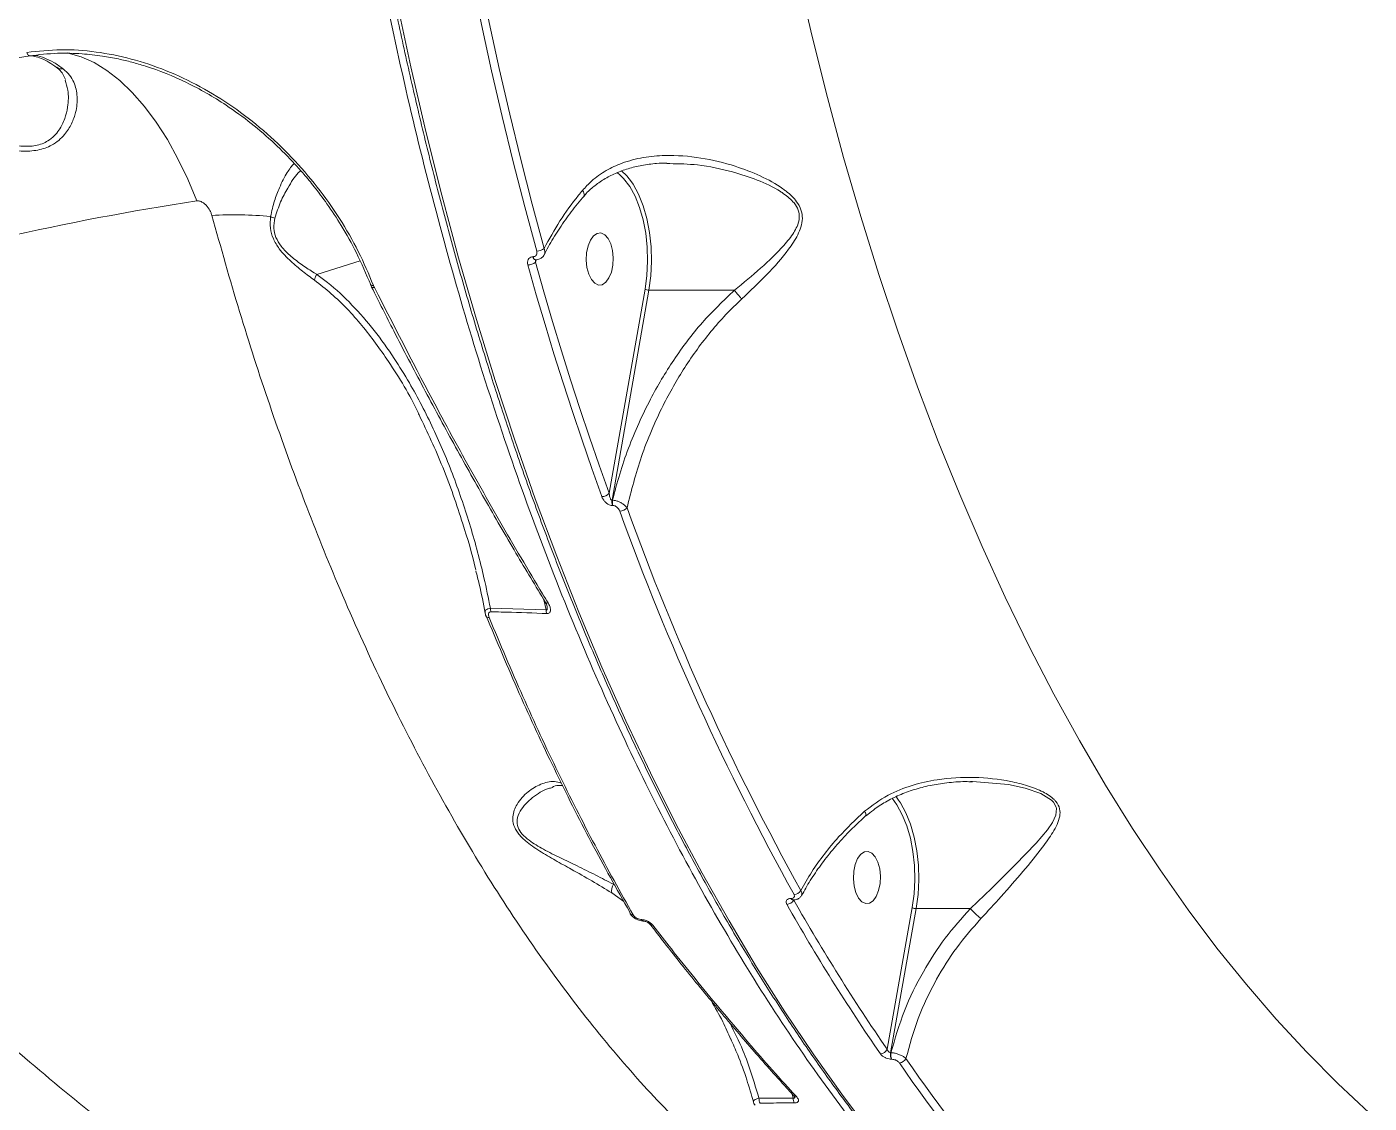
# Model space of a CAD drawing. Header units: millimetres. Extents: x -5550 to 7488, y -4093 to 4627.
# Drawn here: x -2308.2 to -2077.2, y 1647.6 to 1832.8 of the extents above; entities that cross this region are included whole.
import ezdxf

# ---------------------------------------------------------------- set-up
doc = ezdxf.new("R2010")
doc.units = ezdxf.units.MM
doc.layers.add('DIKOM_ОБЪЕКТ', color=7, linetype='Continuous')

msp = doc.modelspace()

# ---------------------------------------------------------------- linework, layer by layer
at = {"layer": 'DIKOM_ОБЪЕКТ', "color": 7, "linetype": 'Continuous', "lineweight": 15}
for p, q in [((-2310.122, 1827.409), (-2307.617, 1827.79)), ((-2303.065, 1825.86), (-2303.027, 1825.833)), ((-2198.044, 1809.283), (-2197.533, 1809.258)), ((-2206.613, 1807.756), (-2206.053, 1807.287)), ((-2258.298, 1790.205), (-2250.843, 1792.514)), ((-2221.054, 1793.239), (-2221.083, 1793.239)), ((-2220.663, 1792.301), (-2220.468, 1792.746)), ((-2220.63, 1792.714), (-2220.601, 1792.714)), ((-2249.018, 1788.442), (-2248.798, 1787.927)), ((-2248.397, 1788.003), (-2248.537, 1788.312)), ((-2248.376, 1787.962), (-2248.397, 1788.003)), ((-2201.805, 1787.653), (-2207.965, 1752.532)), ((-2207.474, 1751.337), (-2201.133, 1787.492)), ((-2186.424, 1787.492), (-2201.133, 1787.492)), ((-2207.386, 1751.337), (-2207.474, 1751.337)), ((-2207.408, 1750.438), (-2207.319, 1750.438)), ((-2218.797, 1732.471), (-2228.403, 1732.766)), ((-2219.198, 1734.197), (-2218.797, 1732.471)), ((-2217.741, 1701.898), (-2217.639, 1701.923)), ((-2158.155, 1699.732), (-2158.661, 1700.399)), ((-2206.944, 1685.034), (-2207.253, 1685.251)), ((-2207.539, 1683.767), (-2205.45, 1682.315)), ((-2176.641, 1682.816), (-2176.688, 1682.816)), ((-2176.341, 1682.554), (-2176.294, 1682.554)), ((-2155.814, 1681.237), (-2160.143, 1656.884)), ((-2159.55, 1656.273), (-2155.142, 1681.074)), ((-2145.81, 1681.074), (-2155.142, 1681.074)), ((-2159.482, 1656.273), (-2159.55, 1656.273)), ((-2159.37, 1655.142), (-2159.301, 1655.142)), ((-2176.313, 1648.461), (-2182.192, 1648.428)), ((-2176.481, 1649.184), (-2176.313, 1648.461))]:
    msp.add_line(p, q, dxfattribs=at)
at = {"layer": 'DIKOM_ОБЪЕКТ', "color": 7, "linetype": 'Continuous', "lineweight": 15, "flags": 128}
for points in [[(-2234.606, 1857.39), (-2233.131, 1849.257), (-2231.569, 1841.185), (-2229.924, 1833.176), (-2228.193, 1825.236), (-2226.379, 1817.365), (-2224.482, 1809.569), (-2222.504, 1801.85), (-2220.444, 1794.211)], [(-2219.168, 1794.649), (-2221.224, 1802.271), (-2223.198, 1809.973), (-2225.091, 1817.752), (-2226.901, 1825.605), (-2228.627, 1833.529), (-2230.269, 1841.519), (-2231.827, 1849.574), (-2233.299, 1857.689)], [(-2077.19, 1645.953), (-2082.6, 1650.993), (-2087.929, 1656.351), (-2093.171, 1662.022), (-2098.322, 1668.001), (-2103.376, 1674.283), (-2108.329, 1680.86), (-2113.177, 1687.728), (-2117.915, 1694.88), (-2122.538, 1702.309), (-2127.042, 1710.008), (-2131.423, 1717.97), (-2135.677, 1726.188), (-2139.8, 1734.654), (-2143.788, 1743.361), (-2147.638, 1752.299), (-2151.345, 1761.461), (-2154.907, 1770.839), (-2158.319, 1780.423), (-2161.58, 1790.205), (-2164.685, 1800.175), (-2167.633, 1810.324), (-2170.419, 1820.643), (-2173.042, 1831.123), (-2175.5, 1841.753)], [(-2162.458, 1641.909), (-2167.653, 1648.752), (-2172.743, 1655.886), (-2177.725, 1663.303), (-2182.594, 1670.998), (-2187.345, 1678.964), (-2191.976, 1687.194), (-2196.482, 1695.682), (-2200.859, 1704.42), (-2205.103, 1713.401), (-2209.211, 1722.617), (-2213.18, 1732.061), (-2217.006, 1741.725), (-2220.687, 1751.6), (-2224.218, 1761.678), (-2227.596, 1771.951), (-2230.82, 1782.41), (-2233.887, 1793.046), (-2236.793, 1803.851), (-2239.536, 1814.815), (-2242.114, 1825.928), (-2244.525, 1837.183)], [(-2278.92, 1802.854), (-2280.478, 1806.588), (-2282.172, 1810.107), (-2283.989, 1813.384), (-2285.914, 1816.392), (-2287.932, 1819.108), (-2290.029, 1821.512), (-2292.186, 1823.584), (-2294.388, 1825.308), (-2296.618, 1826.671), (-2298.858, 1827.663), (-2301.09, 1828.275), (-2301.225, 1828.3)], [(-2206.053, 1807.287), (-2205.479, 1806.7), (-2204.439, 1805.318), (-2203.52, 1803.644), (-2202.743, 1801.718), (-2202.126, 1799.584), (-2201.684, 1797.293), (-2201.428, 1794.898), (-2201.362, 1792.455), (-2201.489, 1790.021), (-2201.805, 1787.653)], [(-2204.145, 1806.149), (-2204.922, 1807.134), (-2205.863, 1808.042)], [(-2201.133, 1787.492), (-2200.806, 1789.934), (-2200.676, 1792.444), (-2200.744, 1794.964), (-2201.009, 1797.434), (-2201.464, 1799.797), (-2202.1, 1801.997), (-2202.902, 1803.983), (-2203.85, 1805.709), (-2204.145, 1806.149)], [(-2207.593, 1790.594), (-2208.001, 1789.587), (-2208.538, 1788.844), (-2209.161, 1788.425), (-2209.82, 1788.365), (-2210.461, 1788.667), (-2211.033, 1789.307), (-2211.488, 1790.234), (-2211.79, 1791.372), (-2211.915, 1792.63), (-2211.852, 1793.905), (-2211.607, 1795.094), (-2211.199, 1796.101), (-2210.662, 1796.844), (-2210.039, 1797.263), (-2209.38, 1797.324), (-2208.739, 1797.022), (-2208.167, 1796.381), (-2207.712, 1795.454), (-2207.41, 1794.316), (-2207.285, 1793.058), (-2207.348, 1791.783), (-2207.593, 1790.594)], [(-2221.973, 1791.822), (-2220.508, 1786.692), (-2219.007, 1781.602), (-2217.469, 1776.552), (-2215.895, 1771.545), (-2214.286, 1766.582), (-2212.64, 1761.662), (-2210.96, 1756.787), (-2209.244, 1751.959)], [(-2207.965, 1752.532), (-2209.677, 1757.349), (-2211.353, 1762.212), (-2212.995, 1767.12), (-2214.6, 1772.072), (-2216.17, 1777.067), (-2217.704, 1782.104), (-2219.202, 1787.183), (-2220.663, 1792.301)], [(-2248.397, 1788.003), (-2248.531, 1787.974), (-2248.646, 1787.961), (-2248.74, 1787.965), (-2248.809, 1787.987), (-2248.85, 1788.024), (-2248.852, 1788.028)], [(-2248.376, 1787.962), (-2248.51, 1787.936), (-2248.626, 1787.925), (-2248.72, 1787.931), (-2248.79, 1787.954), (-2248.833, 1787.992), (-2248.836, 1787.996)], [(-2218.486, 1733.657), (-2218.615, 1733.641), (-2218.728, 1733.644), (-2218.822, 1733.665), (-2218.895, 1733.704), (-2218.943, 1733.76)], [(-2145.431, 1702.911), (-2139.224, 1702.396), (-2136.399, 1701.792), (-2133.664, 1700.847), (-2131.828, 1699.702), (-2131.537, 1699.398), (-2131.059, 1698.541), (-2130.998, 1698.277), (-2131.09, 1697.144), (-2131.666, 1695.879), (-2132.522, 1694.635), (-2134.506, 1692.315), (-2138.107, 1688.594), (-2142.194, 1684.556), (-2145.807, 1681.074), (-2145.808, 1681.073), (-2145.808, 1681.073)], [(-2159.297, 1700.06), (-2158.449, 1698.901), (-2157.53, 1697.228), (-2156.753, 1695.302), (-2156.136, 1693.168), (-2155.694, 1690.877), (-2155.437, 1688.482), (-2155.371, 1686.039), (-2155.498, 1683.605), (-2155.814, 1681.237)], [(-2155.142, 1681.074), (-2154.816, 1683.516), (-2154.685, 1686.026), (-2154.753, 1688.546), (-2155.018, 1691.016), (-2155.474, 1693.379), (-2156.11, 1695.579), (-2156.912, 1697.565), (-2157.859, 1699.291), (-2158.155, 1699.732)], [(-2161.602, 1684.176), (-2162.01, 1683.17), (-2162.548, 1682.427), (-2163.171, 1682.008), (-2163.83, 1681.947), (-2164.471, 1682.249), (-2165.042, 1682.889), (-2165.497, 1683.816), (-2165.8, 1684.955), (-2165.925, 1686.212), (-2165.862, 1687.487), (-2165.617, 1688.676), (-2165.209, 1689.683), (-2164.672, 1690.426), (-2164.048, 1690.845), (-2163.389, 1690.906), (-2162.748, 1690.604), (-2162.177, 1689.964), (-2161.722, 1689.037), (-2161.419, 1687.898), (-2161.295, 1686.641), (-2161.357, 1685.365), (-2161.602, 1684.176)]]:
    msp.add_lwpolyline(points, dxfattribs=at)
at = {"layer": 'DIKOM_ОБЪЕКТ', "color": 7, "linetype": 'Continuous', "lineweight": 15}
for centre, radius, start, end in [((-2302.112, 1827.162), 1.613, 235.46337, 277.14527), ((-2210.06, 1350.427), 457.637, 98.65405, 115.75731), ((-2272.683, 1730.137), 70.32, 84.73672, 92.98553), ((-2264.856, 1802.584), 2.788, 240.40145, 256.90396), ((-2220.494, 1793.291), 0.591, 185.04756, 257.39982), ((-2220.46, 1793.294), 0.597, 185.2804, 256.09136), ((-2220.447, 1796.296), 2.085, 270.09569, 307.83764), ((-2221.962, 1793.825), 2.002, 269.7075, 310.45041), ((-2201.148, 1788.909), 1.418, 242.4004, 270.62927), ((-2209.25, 1753.685), 1.726, 270.19091, 318.11305), ((-2205.693, 1751.017), 1.81, 169.82629, 198.67783), ((-2205.604, 1751.017), 1.81, 169.82629, 198.67783), ((-2206.165, 1751.224), 1.752, 270.60452, 316.09714), ((-1778.524, 1904.011), 454.69, 199.86953, 209.01136), ((-1778.228, 1904.206), 453.682, 199.8695, 209.01141), ((-2226.612, 1732.708), 1.792, 178.17016, 198.83251), ((-2217.03, 1732.372), 1.77, 176.77199, 197.68377), ((-2228.719, 1731.709), 0.546, 212.9965, 279.22512), ((-2205.356, 1684.117), 2.211, 149.12592, 189.08595), ((-2176.207, 1684.931), 1.437, 271.82501, 328.3686), ((-2177.441, 1683.215), 1.413, 271.61887, 331.60278), ((-1878.504, 1850.936), 343.432, 209.50362, 214.56704), ((-2176.295, 1682.977), 0.425, 202.28284, 264.52477), ((-2176.246, 1682.978), 0.427, 202.37369, 263.64796), ((-1877.999, 1851.281), 342.63, 209.5036, 214.5668), ((-2203.987, 1680.429), 0.439, 177.37333, 209.30828), ((-2203.89, 1680.549), 0.585, 214.86515, 277.10444), ((-2155.158, 1682.477), 1.404, 242.09265, 270.6205), ((-2202.045, 1679.297), 0.371, 197.33684, 259.52941), ((-2200.584, 1678.673), 0.479, 222.76464, 284.99555), ((-2161.361, 1657.407), 1.326, 272.31388, 336.76485), ((-2157.972, 1655.945), 1.612, 168.28335, 209.87316), ((-2157.903, 1655.945), 1.613, 168.29114, 209.86538), ((-2158.093, 1655.861), 1.33, 272.50261, 334.04506), ((-1955.787, 1793.301), 245.278, 214.45523, 229.01533), ((-1955.097, 1793.741), 244.735, 214.45513, 229.01533), ((-2180.653, 1648.377), 1.54, 178.09381, 210.66544), ((-2174.791, 1648.385), 1.523, 177.134, 209.98083), ((-2175.789, 1649.159), 0.514, 222.53227, 280.30219)]:
    msp.add_arc(centre, radius, start, end, dxfattribs=at)
for points, knots in [([(-2260.415, 1991.843), (-2260.408, 1989.822), (-2260.387, 1983.963), (-2260.229, 1974.268), (-2259.887, 1962.769), (-2259.38, 1951.293), (-2258.712, 1939.848), (-2257.882, 1928.443), (-2256.891, 1917.086), (-2255.74, 1905.786), (-2254.429, 1894.552), (-2252.96, 1883.391), (-2251.334, 1872.313), (-2249.552, 1861.325), (-2247.615, 1850.435), (-2245.525, 1839.653), (-2243.282, 1828.986), (-2240.89, 1818.442), (-2238.35, 1808.029), (-2235.663, 1797.755), (-2232.832, 1787.627), (-2229.858, 1777.653), (-2226.745, 1767.841), (-2223.493, 1758.198), (-2220.106, 1748.731), (-2216.587, 1739.447), (-2212.937, 1730.354), (-2209.159, 1721.458), (-2205.257, 1712.766), (-2201.233, 1704.284), (-2197.09, 1696.019), (-2192.831, 1687.977), (-2188.46, 1680.164), (-2183.979, 1672.586), (-2179.392, 1665.249), (-2174.703, 1658.158), (-2169.914, 1651.318), (-2165.029, 1644.735), (-2160.052, 1638.414), (-2154.988, 1632.36), (-2149.838, 1626.577), (-2144.608, 1621.07), (-2139.301, 1615.842), (-2133.921, 1610.899), (-2128.473, 1606.243), (-2122.961, 1601.879), (-2117.388, 1597.809), (-2111.759, 1594.039), (-2106.079, 1590.564), (-2100.349, 1587.41), (-2095.664, 1585.042), (-2092.877, 1583.837), (-2092.028, 1583.47)], [0, 0, 0, 0, 0.0107474, 0.0311662, 0.0515854, 0.0720045, 0.0924238, 0.1128431, 0.1332627, 0.1536823, 0.1741021, 0.1945222, 0.2149424, 0.235363, 0.2557837, 0.2762049, 0.2966264, 0.3170482, 0.3374704, 0.3578932, 0.3783163, 0.3987397, 0.4191639, 0.4395884, 0.4600136, 0.4804391, 0.5008653, 0.5212924, 0.5417199, 0.5621478, 0.5825765, 0.6030056, 0.6234354, 0.6438659, 0.6642964, 0.6847274, 0.7051589, 0.7255903, 0.7460215, 0.7664524, 0.7868828, 0.8073123, 0.8277406, 0.8481671, 0.8685915, 0.8890133, 0.9094319, 0.9298468, 0.9502573, 0.9706631, 0.9910633, 1, 1, 1, 1]), ([(-2248.421, 1848.253), (-2247.588, 1843.97), (-2245.343, 1832.43), (-2241.172, 1814.021), (-2235.776, 1793.227), (-2229.731, 1772.854), (-2223.04, 1752.986), (-2215.709, 1733.707), (-2207.9, 1715.442), (-2199.651, 1698.228), (-2191.008, 1682.083), (-2181.832, 1666.741), (-2172.13, 1652.294), (-2161.926, 1638.813), (-2151.443, 1626.597), (-2140.725, 1615.654), (-2129.816, 1605.98), (-2118.545, 1597.373), (-2106.916, 1590.082), (-2098.561, 1585.466), (-2094.089, 1583.701), (-2093.65, 1583.527)], [0, 0, 0, 0, 0.0329057, 0.0886478, 0.1444328, 0.200175, 0.2575363, 0.3149439, 0.3723054, 0.4280473, 0.4838323, 0.5395744, 0.5969356, 0.6543438, 0.7117048, 0.7674462, 0.8232306, 0.8789721, 0.9363325, 0.9937398, 1, 1, 1, 1]), ([(-2248.537, 1788.312), (-2249.358, 1790.261), (-2251.001, 1794.158), (-2254.291, 1799.85), (-2258.132, 1805.296), (-2262.53, 1810.391), (-2267.407, 1815.035), (-2272.693, 1819.132), (-2278.31, 1822.603), (-2284.179, 1825.375), (-2290.198, 1827.389), (-2296.269, 1828.591), (-2302.321, 1829.027), (-2306.226, 1828.612), (-2308.18, 1828.404)], [0, 0, 0, 0, 0.0836187, 0.1671664, 0.2504171, 0.3338529, 0.4173035, 0.5004876, 0.5837385, 0.667139, 0.7504579, 0.833396, 0.9166279, 1, 1, 1, 1]), ([(-2308.18, 1828.404), (-2308.143, 1828.305), (-2308.068, 1828.108), (-2307.914, 1827.896), (-2307.804, 1827.838), (-2307.752, 1827.811)], [0, 0, 0, 0, 0.3427624, 0.6857039, 1, 1, 1, 1]), ([(-2307.755, 1827.808), (-2306.143, 1827.993), (-2303.163, 1828.336), (-2298.937, 1828.219), (-2295.435, 1827.838), (-2292.577, 1827.319), (-2290.105, 1826.73), (-2286.17, 1825.585), (-2280.648, 1823.377), (-2274.573, 1819.901), (-2269.553, 1816.251), (-2265.601, 1812.837), (-2262.633, 1809.843), (-2260.397, 1807.329), (-2258.534, 1805.068), (-2256.341, 1802.137), (-2253.863, 1798.36), (-2251.236, 1793.695), (-2249.787, 1790.246), (-2249.008, 1788.391)], [0, 0, 0, 0, 0.0701179, 0.1296251, 0.1784552, 0.2169557, 0.2491485, 0.2819569, 0.3823816, 0.4838446, 0.5517007, 0.6186795, 0.6812432, 0.7106292, 0.7458606, 0.7922023, 0.8497871, 0.9191813, 1, 1, 1, 1]), ([(-2307.752, 1827.811), (-2307.747, 1827.808), (-2307.685, 1827.766), (-2307.626, 1827.784), (-2307.571, 1827.802)], [0, 0, 0, 0, 0.0766303, 1, 1, 1, 1]), ([(-2307.639, 1827.818), (-2307.375, 1827.796), (-2306.78, 1827.746), (-2305.682, 1827.379), (-2304.422, 1826.771), (-2303.5, 1826.114), (-2303.059, 1825.801)], [0, 0, 0, 0, 0.2074385, 0.4691986, 0.746667, 1, 1, 1, 1]), ([(-2301.912, 1825.561), (-2302.456, 1825.952), (-2303.546, 1826.734), (-2305.134, 1827.465), (-2306.317, 1827.851), (-2306.946, 1827.865), (-2307.081, 1827.868)], [0, 0, 0, 0, 0.3022519, 0.6045185, 0.9156464, 1, 1, 1, 1]), ([(-2333.181, 1819.341), (-2332.194, 1818.946), (-2330.193, 1818.145), (-2326.57, 1816.708), (-2322.575, 1815.142), (-2318.905, 1813.777), (-2315.737, 1812.737), (-2313.38, 1812.08), (-2311.162, 1811.622), (-2308.816, 1811.348), (-2306.223, 1811.475), (-2304.087, 1812.249), (-2302.641, 1813.252), (-2301.427, 1814.489), (-2300.411, 1816.133), (-2299.627, 1818.372), (-2299.395, 1820.857), (-2299.885, 1822.984), (-2300.775, 1824.545), (-2301.531, 1825.221), (-2301.912, 1825.561)], [0, 0, 0, 0, 0.0717874, 0.1456284, 0.2211684, 0.2985174, 0.3406362, 0.3832915, 0.4161003, 0.449612, 0.4986445, 0.5477914, 0.5804493, 0.6139696, 0.6704343, 0.728318, 0.8119536, 0.8980728, 0.9486863, 1, 1, 1, 1]), ([(-2303.088, 1825.839), (-2302.921, 1825.713), (-2302.455, 1825.362), (-2301.942, 1824.69), (-2301.684, 1824.045), (-2301.555, 1823.721)], [0, 0, 0, 0, 0.2167859, 0.6060305, 1, 1, 1, 1]), ([(-2301.61, 1823.642), (-2301.424, 1823.075), (-2300.957, 1821.647), (-2301.044, 1819.333), (-2301.592, 1816.983), (-2302.394, 1815.297), (-2303.429, 1814.014), (-2304.666, 1813.004), (-2306.586, 1812.24), (-2308.943, 1812.191), (-2311.079, 1812.548), (-2313.114, 1813.094), (-2315.303, 1813.858), (-2318.223, 1815.041), (-2321.654, 1816.596), (-2325.367, 1818.368), (-2328.804, 1820.031), (-2330.714, 1820.97), (-2331.68, 1821.445)], [0, 0, 0, 0, 0.0665299, 0.1672884, 0.2324518, 0.2988834, 0.3352897, 0.3725993, 0.4259031, 0.4791275, 0.5155808, 0.5530963, 0.601398, 0.6504065, 0.7388357, 0.8292009, 0.9136249, 1, 1, 1, 1]), ([(-2262.202, 1809.322), (-2262.597, 1808.828), (-2263.451, 1807.763), (-2264.593, 1805.458), (-2265.625, 1802.912), (-2266.029, 1801.083), (-2266.233, 1800.16)], [0, 0, 0, 0, 0.2650263, 0.5717458, 0.7840562, 1, 1, 1, 1]), ([(-2185.14, 1785.988), (-2183.688, 1787.359), (-2180.747, 1790.139), (-2177.531, 1793.774), (-2175.684, 1796.554), (-2174.922, 1798.35), (-2174.643, 1799.805), (-2174.869, 1801.331), (-2175.798, 1802.997), (-2177.012, 1804.135), (-2179.082, 1805.678), (-2181.981, 1807.244), (-2186.726, 1809.06), (-2192.239, 1810.39), (-2197.594, 1810.808), (-2202.148, 1810.39), (-2205.567, 1809.507), (-2208.552, 1808.115), (-2210.842, 1806.516), (-2212.06, 1805.199), (-2212.57, 1804.646)], [0, 0, 0, 0, 0.0952087, 0.1929558, 0.2447988, 0.2710694, 0.2981704, 0.3242904, 0.3503881, 0.3910754, 0.4019426, 0.4719641, 0.5438095, 0.6393962, 0.737851, 0.7988546, 0.8613636, 0.9113744, 0.9628373, 1, 1, 1, 1]), ([(-2212.294, 1803.667), (-2212.221, 1803.761), (-2211.724, 1804.401), (-2210.586, 1805.386), (-2208.868, 1806.62), (-2206.899, 1807.634), (-2204.721, 1808.435), (-2202.339, 1808.986), (-2200.093, 1809.31), (-2198.629, 1809.337), (-2198.032, 1809.348)], [0, 0, 0, 0, 0.0225658, 0.1535371, 0.2887932, 0.4312198, 0.5792831, 0.732165, 0.8907818, 1, 1, 1, 1]), ([(-2197.533, 1809.258), (-2195.941, 1809.231), (-2192.318, 1809.168), (-2187.253, 1808.042), (-2182.449, 1806.534), (-2179.544, 1805.139), (-2177.451, 1803.764), (-2176.256, 1802.779), (-2175.344, 1801.277), (-2175.184, 1799.946), (-2175.491, 1798.731), (-2175.9, 1797.92), (-2176.636, 1796.706), (-2178.416, 1794.517), (-2181.805, 1791.232), (-2184.884, 1788.739), (-2186.424, 1787.492)], [0, 0, 0, 0, 0.1084066, 0.2467393, 0.346658, 0.4462007, 0.461079, 0.515506, 0.5491804, 0.5827238, 0.6148768, 0.6472394, 0.6541122, 0.726062, 0.8629808, 1, 1, 1, 1]), ([(-2265.487, 1799.869), (-2265.179, 1800.834), (-2264.555, 1802.788), (-2263.118, 1805.38), (-2261.953, 1807.253), (-2261.207, 1807.934), (-2261.067, 1808.062)], [0, 0, 0, 0, 0.2645139, 0.5353877, 0.9124793, 1, 1, 1, 1]), ([(-2212.57, 1804.646), (-2212.795, 1804.373), (-2214.204, 1802.657), (-2216.622, 1799.347), (-2218.308, 1796.236), (-2219.168, 1794.649)], [0, 0, 0, 0, 0.0849888, 0.5334691, 1, 1, 1, 1]), ([(-2212.57, 1804.646), (-2212.556, 1804.626), (-2212.444, 1804.464), (-2212.286, 1804.17), (-2212.208, 1803.848), (-2212.292, 1803.739), (-2212.328, 1803.692)], [0, 0, 0, 0, 0.0465783, 0.3762842, 0.7311154, 1, 1, 1, 1]), ([(-2278.92, 1802.854), (-2278.829, 1802.859), (-2278.639, 1802.869), (-2278.245, 1802.76), (-2277.789, 1802.513), (-2277.179, 1801.991), (-2276.778, 1801.421), (-2276.489, 1800.818), (-2276.403, 1800.543), (-2276.346, 1800.361)], [0, 0, 0, 0, 0.0767348, 0.1605269, 0.3174066, 0.4661184, 0.7624886, 0.8428232, 1, 1, 1, 1]), ([(-2219.127, 1793.598), (-2219.08, 1793.698), (-2218.586, 1794.752), (-2217.4, 1796.758), (-2215.55, 1799.584), (-2213.832, 1801.9), (-2212.665, 1803.237), (-2212.284, 1803.674)], [0, 0, 0, 0, 0.0293465, 0.3075732, 0.5862015, 0.8646821, 1, 1, 1, 1]), ([(-2276.346, 1800.361), (-2274.784, 1794.808), (-2271.662, 1783.7), (-2266.437, 1767.612), (-2260.819, 1751.987), (-2254.567, 1736.381), (-2247.67, 1720.952), (-2240.097, 1705.84), (-2232.017, 1691.457), (-2223.432, 1677.89), (-2214.356, 1665.214), (-2205.082, 1653.833), (-2195.66, 1643.725), (-2186.137, 1634.848), (-2176.257, 1626.918), (-2166.018, 1620.126), (-2158.095, 1615.568), (-2153.572, 1613.686), (-2152.634, 1613.296)], [0, 0, 0, 0, 0.0603084, 0.1206169, 0.1815257, 0.2424342, 0.3097678, 0.3771529, 0.4444855, 0.5138028, 0.5831775, 0.6524938, 0.7177087, 0.7829726, 0.8481869, 0.9152831, 0.9824338, 1, 1, 1, 1]), ([(-2266.233, 1800.16), (-2266.289, 1799.504), (-2266.391, 1798.311), (-2265.852, 1796.341), (-2264.637, 1794.324), (-2262.821, 1792.452), (-2260.722, 1790.707), (-2259.361, 1789.697), (-2258.674, 1789.188)], [0, 0, 0, 0, 0.1672715, 0.3043232, 0.4416744, 0.6370326, 0.8167189, 1, 1, 1, 1]), ([(-2258.305, 1790.201), (-2258.306, 1790.201), (-2258.455, 1790.291), (-2259.257, 1790.808), (-2260.739, 1791.755), (-2262.7, 1793.228), (-2264.364, 1794.829), (-2265.403, 1796.567), (-2265.773, 1798.287), (-2265.589, 1799.304), (-2265.487, 1799.869)], [0, 0, 0, 0, 0.0002762, 0.041453, 0.2242981, 0.4065762, 0.5849811, 0.7124782, 0.8404507, 1, 1, 1, 1]), ([(-2221.083, 1793.239), (-2221.146, 1793.235), (-2221.355, 1793.225), (-2221.672, 1793.089), (-2221.943, 1792.77), (-2222.066, 1792.326), (-2222.004, 1791.99), (-2221.973, 1791.822)], [0, 0, 0, 0, 0.0931171, 0.3039235, 0.530215, 0.7651696, 1, 1, 1, 1]), ([(-2220.444, 1794.211), (-2220.423, 1794.096), (-2220.381, 1793.867), (-2220.466, 1793.563), (-2220.651, 1793.343), (-2220.869, 1793.248), (-2221.012, 1793.241), (-2221.054, 1793.239)], [0, 0, 0, 0, 0.2336267, 0.4673451, 0.6955213, 0.908724, 1, 1, 1, 1]), ([(-2220.663, 1792.301), (-2220.66, 1792.391), (-2220.654, 1792.555), (-2220.596, 1792.703), (-2220.571, 1792.769)], [0, 0, 0, 0, 0.5543556, 1, 1, 1, 1]), ([(-2220.635, 1792.717), (-2220.639, 1792.716), (-2220.647, 1792.713), (-2220.632, 1792.713), (-2220.625, 1792.712)], [0, 0, 0, 0, 0.5378829, 1, 1, 1, 1]), ([(-2220.603, 1792.728), (-2220.421, 1792.738), (-2220.033, 1792.759), (-2219.528, 1793.071), (-2219.213, 1793.381), (-2219.148, 1793.588), (-2219.144, 1793.6)], [0, 0, 0, 0, 0.2979819, 0.6339872, 0.9792262, 1, 1, 1, 1]), ([(-2219.139, 1793.602), (-2219.085, 1793.758), (-2218.977, 1794.07), (-2219.104, 1794.456), (-2219.168, 1794.649)], [0, 0, 0, 0, 0.4971121, 1, 1, 1, 1]), ([(-2258.674, 1789.188), (-2258.671, 1789.212), (-2258.648, 1789.36), (-2258.559, 1789.691), (-2258.395, 1790.021), (-2258.305, 1790.201)], [0, 0, 0, 0, 0.0844081, 0.5003855, 1, 1, 1, 1]), ([(-2258.298, 1790.205), (-2258.299, 1790.205), (-2258.301, 1790.204), (-2258.304, 1790.202), (-2258.304, 1790.201), (-2258.305, 1790.201)], [0, 0, 0, 0, 0.4530552, 0.8409703, 1, 1, 1, 1]), ([(-2228.403, 1732.766), (-2228.761, 1734.506), (-2229.733, 1739.228), (-2231.764, 1746.81), (-2234.65, 1755.406), (-2238.137, 1763.702), (-2241.649, 1770.463), (-2245.104, 1776.06), (-2248.349, 1780.599), (-2252.155, 1785.006), (-2255.534, 1788.167), (-2257.673, 1789.745), (-2258.298, 1790.205)], [0, 0, 0, 0, 0.0783342, 0.2125918, 0.3472663, 0.4817927, 0.6158494, 0.6916662, 0.7820711, 0.8726184, 0.9628122, 1, 1, 1, 1]), ([(-2258.674, 1789.188), (-2257.704, 1788.434), (-2254.77, 1786.158), (-2250.411, 1781.521), (-2245.447, 1774.633), (-2242.203, 1769.407), (-2240.74, 1766.158), (-2240.681, 1766.026)], [0, 0, 0, 0, 0.1285522, 0.3884821, 0.6488177, 0.9857365, 1, 1, 1, 1]), ([(-2248.999, 1788.398), (-2249.017, 1788.409), (-2249.041, 1788.424), (-2249.038, 1788.45), (-2249.037, 1788.456)], [0, 0, 0, 0, 0.745592, 1, 1, 1, 1]), ([(-2248.537, 1788.312), (-2248.618, 1788.307), (-2248.784, 1788.296), (-2248.945, 1788.33), (-2248.984, 1788.38), (-2248.999, 1788.398)], [0, 0, 0, 0, 0.3780077, 0.775541, 1, 1, 1, 1]), ([(-2248.859, 1788.04), (-2248.853, 1788.03), (-2248.846, 1788.017), (-2248.84, 1788.004), (-2248.839, 1788.001)], [0, 0, 0, 0, 0.7942851, 1, 1, 1, 1]), ([(-2248.844, 1787.993), (-2247.58, 1785.478), (-2244.652, 1779.649), (-2239.943, 1770.675), (-2234.736, 1761.041), (-2229.423, 1751.551), (-2224.162, 1742.435), (-2220.632, 1736.575), (-2218.938, 1733.763)], [0, 0, 0, 0, 0.1330768, 0.3084075, 0.4840308, 0.6601373, 0.836917, 1, 1, 1, 1]), ([(-2218.486, 1733.657), (-2218.798, 1734.173), (-2220.357, 1736.753), (-2224.389, 1743.528), (-2230.499, 1754.159), (-2238.984, 1769.558), (-2244.831, 1781.015), (-2248.376, 1787.962)], [0, 0, 0, 0, 0.0299902, 0.1499524, 0.3900721, 0.6301908, 1, 1, 1, 1]), ([(-2186.421, 1787.491), (-2188.308, 1785.683), (-2192.13, 1782.022), (-2196.912, 1775.614), (-2200.435, 1769.704), (-2202.925, 1764.576), (-2204.698, 1760.262), (-2206.223, 1755.843), (-2206.998, 1752.839), (-2207.386, 1751.337)], [0, 0, 0, 0, 0.1852054, 0.3752204, 0.5580255, 0.6672716, 0.7765214, 0.8882588, 1, 1, 1, 1]), ([(-2204.902, 1750.009), (-2204.157, 1752.973), (-2203.03, 1757.454), (-2200.746, 1763.296), (-2198.365, 1768.472), (-2195.064, 1774.289), (-2191.306, 1779.456), (-2187.928, 1783.321), (-2186.069, 1785.099), (-2185.14, 1785.988)], [0, 0, 0, 0, 0.2227152, 0.3367334, 0.4507476, 0.6310035, 0.8132763, 0.9066451, 1, 1, 1, 1]), ([(-2186.424, 1787.492), (-2186.423, 1787.492), (-2186.423, 1787.492), (-2186.422, 1787.491), (-2186.421, 1787.491), (-2186.421, 1787.491)], [0, 0, 0, 0, 0.4004658, 0.7629577, 1, 1, 1, 1]), ([(-2185.14, 1785.988), (-2185.189, 1786.035), (-2185.348, 1786.19), (-2185.664, 1786.525), (-2186.074, 1787.004), (-2186.305, 1787.328), (-2186.421, 1787.491)], [0, 0, 0, 0, 0.107459, 0.3494466, 0.674698, 1, 1, 1, 1]), ([(-2195.368, 1521.576), (-2195.613, 1521.514), (-2198.738, 1520.727), (-2205.34, 1520.252), (-2215.28, 1520.238), (-2225.985, 1521.5), (-2237.344, 1523.91), (-2249.132, 1527.458), (-2261.291, 1532.092), (-2273.767, 1537.754), (-2286.762, 1544.535), (-2300.252, 1552.462), (-2314.201, 1561.532), (-2328.304, 1571.547), (-2342.506, 1582.45), (-2356.756, 1594.165), (-2371.286, 1606.885), (-2386.055, 1620.607), (-2401.018, 1635.308), (-2415.217, 1650.013), (-2428.611, 1664.546), (-2441.181, 1678.759), (-2453.706, 1693.497), (-2466.15, 1708.728), (-2478.379, 1724.285), (-2490.335, 1740.09), (-2500.794, 1754.409), (-2507.232, 1763.568), (-2509.854, 1767.298)], [0, 0, 0, 0, 0.0035461, 0.0451912, 0.0868043, 0.129626, 0.1724826, 0.2153046, 0.2569179, 0.2985632, 0.3401766, 0.3829987, 0.4258557, 0.4686776, 0.5102912, 0.5519366, 0.5935499, 0.636372, 0.6792288, 0.722051, 0.758268, 0.7945271, 0.8307861, 0.867389, 0.9039916, 0.9396728, 0.9754346, 1, 1, 1, 1]), ([(-2510.351, 1766.924), (-2509.459, 1765.64), (-2506.362, 1761.185), (-2500.979, 1753.649), (-2494.218, 1744.339), (-2487.404, 1735.166), (-2480.557, 1726.14), (-2473.675, 1717.264), (-2466.756, 1708.532), (-2459.798, 1699.941), (-2452.798, 1691.489), (-2445.754, 1683.173), (-2438.665, 1674.991), (-2431.529, 1666.941), (-2424.342, 1659.02), (-2417.112, 1651.236), (-2409.861, 1643.613), (-2402.62, 1636.185), (-2395.409, 1628.971), (-2388.23, 1621.976), (-2381.082, 1615.195), (-2373.961, 1608.624), (-2366.865, 1602.263), (-2359.791, 1596.109), (-2352.739, 1590.161), (-2345.706, 1584.416), (-2338.69, 1578.874), (-2331.692, 1573.536), (-2324.729, 1568.415), (-2317.831, 1563.533), (-2311.022, 1558.909), (-2304.31, 1554.549), (-2297.691, 1550.447), (-2291.163, 1546.603), (-2284.723, 1543.015), (-2278.369, 1539.682), (-2272.1, 1536.602), (-2265.914, 1533.776), (-2259.809, 1531.203), (-2253.783, 1528.882), (-2247.85, 1526.82), (-2242.029, 1525.023), (-2236.345, 1523.502), (-2230.809, 1522.258), (-2225.419, 1521.292), (-2220.173, 1520.601), (-2215.07, 1520.185), (-2210.109, 1520.045), (-2205.283, 1520.173), (-2200.613, 1520.604), (-2197.403, 1521.025), (-2195.795, 1521.379), (-2195.649, 1521.411)], [0, 0, 0, 0, 0.0084251, 0.0292333, 0.0500477, 0.0707635, 0.0913836, 0.1119317, 0.1324313, 0.1529057, 0.1733786, 0.1938685, 0.2143959, 0.2349841, 0.2556564, 0.2764361, 0.2972622, 0.3180169, 0.338669, 0.3592425, 0.3797608, 0.4002475, 0.4207261, 0.4412174, 0.4617397, 0.4823162, 0.5029702, 0.5237254, 0.5445648, 0.565375, 0.5860702, 0.6066809, 0.6272298, 0.647741, 0.6682376, 0.6887428, 0.7092723, 0.7298495, 0.7504969, 0.7712378, 0.7920825, 0.8129239, 0.8336672, 0.8543149, 0.8748886, 0.8954098, 0.9158997, 0.9363787, 0.9568671, 0.9773792, 0.9979349, 1, 1, 1, 1]), ([(-2240.681, 1766.026), (-2239.271, 1763.063), (-2236.391, 1757.012), (-2233.348, 1748.045), (-2231.536, 1742.093), (-2230.937, 1739.397), (-2230.925, 1739.342)], [0, 0, 0, 0, 0.348564, 0.7118752, 0.9941518, 1, 1, 1, 1]), ([(-2144.176, 1587.937), (-2145.257, 1587.433), (-2148.575, 1585.883), (-2154.82, 1584.36), (-2162.818, 1583.272), (-2171.506, 1583.207), (-2180.839, 1584.136), (-2190.816, 1586.103), (-2201.441, 1589.123), (-2212.704, 1593.239), (-2224.641, 1598.496), (-2237.087, 1604.852), (-2249.736, 1612.142), (-2262.461, 1620.246), (-2275.191, 1629.059), (-2288.275, 1638.817), (-2301.681, 1649.525), (-2315.363, 1661.166), (-2328.937, 1673.412), (-2342.352, 1686.186), (-2355.566, 1699.408), (-2368.869, 1713.364), (-2382.216, 1728.048), (-2395.581, 1743.387), (-2404.354, 1754.04), (-2408.739, 1759.365)], [0, 0, 0, 0, 0.0209045, 0.0641637, 0.1074556, 0.1507143, 0.1952215, 0.2397647, 0.2842717, 0.3303885, 0.3765055, 0.4232847, 0.4700641, 0.5140002, 0.5579708, 0.6019074, 0.6471239, 0.6923774, 0.7375949, 0.7807363, 0.8239091, 0.8670507, 0.911356, 0.9556947, 1, 1, 1, 1]), ([(-2209.244, 1751.959), (-2209.234, 1751.931), (-2209.156, 1751.724), (-2208.956, 1751.368), (-2208.59, 1750.957), (-2208.2, 1750.667), (-2207.795, 1750.475), (-2207.537, 1750.45), (-2207.408, 1750.438)], [0, 0, 0, 0, 0.0392292, 0.2872254, 0.495184, 0.6710096, 0.8353089, 1, 1, 1, 1]), ([(-2207.474, 1751.337), (-2207.497, 1751.34), (-2207.541, 1751.346), (-2207.629, 1751.403), (-2207.731, 1751.534), (-2207.833, 1751.763), (-2207.919, 1752.081), (-2207.955, 1752.35), (-2207.964, 1752.51), (-2207.965, 1752.532)], [0, 0, 0, 0, 0.0552446, 0.1098051, 0.243713, 0.417587, 0.651805, 0.9518541, 1, 1, 1, 1]), ([(-2204.902, 1750.009), (-2204.92, 1750.034), (-2205.042, 1750.208), (-2205.336, 1750.51), (-2205.836, 1750.859), (-2206.357, 1751.113), (-2206.889, 1751.288), (-2207.219, 1751.321), (-2207.386, 1751.337)], [0, 0, 0, 0, 0.0391562, 0.2683458, 0.4664253, 0.6436438, 0.8199531, 1, 1, 1, 1]), ([(-2207.319, 1750.438), (-2207.235, 1750.43), (-2207.068, 1750.414), (-2206.807, 1750.291), (-2206.559, 1750.106), (-2206.33, 1749.846), (-2206.204, 1749.622), (-2206.154, 1749.491), (-2206.146, 1749.472)], [0, 0, 0, 0, 0.1673365, 0.3344922, 0.509172, 0.7131168, 0.9577594, 1, 1, 1, 1]), ([(-2230.922, 1739.208), (-2230.72, 1738.437), (-2230.092, 1736.033), (-2229.623, 1733.58), (-2229.305, 1731.914)], [0, 0, 0, 0, 0.3209014, 1, 1, 1, 1]), ([(-2228.403, 1732.766), (-2228.563, 1732.735), (-2228.883, 1732.675), (-2229.194, 1732.458), (-2229.353, 1732.198), (-2229.324, 1732.003), (-2229.311, 1731.913)], [0, 0, 0, 0, 0.2573912, 0.5146075, 0.7771038, 1, 1, 1, 1]), ([(-2218.956, 1733.755), (-2218.923, 1733.708), (-2218.805, 1733.544), (-2218.723, 1733.331), (-2218.698, 1733.222), (-2218.692, 1733.194)], [0, 0, 0, 0, 0.2249587, 0.8006819, 1, 1, 1, 1]), ([(-2218.699, 1733.204), (-2218.675, 1733.108), (-2218.626, 1732.916), (-2218.603, 1732.677), (-2218.623, 1732.525), (-2218.656, 1732.466), (-2218.681, 1732.449), (-2218.709, 1732.442), (-2218.746, 1732.443), (-2218.778, 1732.461), (-2218.797, 1732.471)], [0, 0, 0, 0, 0.3048886, 0.6111504, 0.7585282, 0.8094965, 0.8611486, 0.8755904, 0.9261721, 1, 1, 1, 1]), ([(-2218.716, 1731.834), (-2218.624, 1731.837), (-2218.438, 1731.844), (-2218.235, 1731.965), (-2218.092, 1732.178), (-2218.043, 1732.555), (-2218.169, 1733.079), (-2218.382, 1733.468), (-2218.486, 1733.657)], [0, 0, 0, 0, 0.1098955, 0.2200589, 0.3257427, 0.492539, 0.7536964, 1, 1, 1, 1]), ([(-2229.309, 1731.904), (-2229.293, 1731.788), (-2229.269, 1731.619), (-2229.188, 1731.466), (-2229.162, 1731.417)], [0, 0, 0, 0, 0.6823423, 1, 1, 1, 1]), ([(-2229.194, 1731.583), (-2227.298, 1727.056), (-2223.504, 1718), (-2217.431, 1704.996), (-2211.106, 1692.395), (-2206.653, 1684.431), (-2204.426, 1680.449)], [0, 0, 0, 0, 0.249121, 0.498242, 0.7491208, 1, 1, 1, 1]), ([(-2228.631, 1731.171), (-2228.677, 1731.307), (-2228.759, 1731.546), (-2228.741, 1731.839), (-2228.642, 1732.018), (-2228.496, 1732.116), (-2228.371, 1732.125), (-2228.308, 1732.13)], [0, 0, 0, 0, 0.3196552, 0.5618748, 0.7279765, 0.864026, 1, 1, 1, 1]), ([(-2203.817, 1679.968), (-2206.033, 1683.927), (-2210.463, 1691.844), (-2216.788, 1704.427), (-2222.889, 1717.474), (-2226.717, 1726.605), (-2228.631, 1731.171)], [0, 0, 0, 0, 0.2491206, 0.4982427, 0.7491213, 1, 1, 1, 1]), ([(-2228.308, 1732.13), (-2227.722, 1732.12), (-2224.793, 1732.069), (-2221.595, 1731.964), (-2218.985, 1731.846), (-2218.716, 1731.834)], [0, 0, 0, 0, 0.1831655, 0.9158862, 1, 1, 1, 1]), ([(-2216.185, 1702.679), (-2216.592, 1702.787), (-2217.79, 1703.105), (-2219.748, 1702.556), (-2221.991, 1701.274), (-2223.553, 1699.594), (-2224.332, 1698.006), (-2224.616, 1696.825), (-2224.502, 1695.487), (-2223.731, 1694.033), (-2222.199, 1692.484), (-2219.928, 1690.927), (-2217.22, 1689.354), (-2214.181, 1687.669), (-2210.883, 1685.825), (-2208.659, 1684.457), (-2207.539, 1683.767)], [0, 0, 0, 0, 0.0612784, 0.1804058, 0.302714, 0.4275016, 0.4720041, 0.5170679, 0.5665484, 0.6072748, 0.6480577, 0.7083687, 0.769933, 0.8328557, 0.9158425, 1, 1, 1, 1]), ([(-2143.989, 1679.355), (-2142.82, 1680.62), (-2140.274, 1683.375), (-2136.689, 1687.508), (-2133.706, 1691.133), (-2131.825, 1693.777), (-2130.856, 1695.546), (-2130.384, 1696.892), (-2130.347, 1698.242), (-2130.827, 1699.228), (-2131.759, 1700.246), (-2133.365, 1701.279), (-2135.984, 1702.267), (-2139.939, 1703.248), (-2145.184, 1703.813), (-2150.904, 1703.501), (-2155.886, 1702.364), (-2160.2, 1700.689), (-2162.716, 1698.794), (-2164.024, 1697.808)], [0, 0, 0, 0, 0.0790191, 0.172179, 0.268059, 0.3287288, 0.3610575, 0.3938989, 0.4223311, 0.451318, 0.459943, 0.4989923, 0.5446044, 0.5914339, 0.6876186, 0.7865799, 0.8546768, 0.9244451, 1, 1, 1, 1]), ([(-2163.735, 1697.006), (-2163.332, 1697.355), (-2162.293, 1698.255), (-2160.391, 1699.457), (-2158.05, 1700.643), (-2155.488, 1701.596), (-2152.746, 1702.293), (-2149.798, 1702.745), (-2147.343, 1702.951), (-2145.854, 1702.905), (-2145.435, 1702.891)], [0, 0, 0, 0, 0.0812372, 0.209081, 0.3436552, 0.4836239, 0.6272524, 0.7747756, 0.9366276, 1, 1, 1, 1]), ([(-2145.778, 1702.913), (-2145.722, 1702.92), (-2145.606, 1702.933), (-2145.491, 1702.919), (-2145.431, 1702.911)], [0, 0, 0, 0, 0.4864902, 1, 1, 1, 1]), ([(-2207.253, 1685.251), (-2208.251, 1685.78), (-2210.257, 1686.843), (-2213.327, 1688.332), (-2216.359, 1689.778), (-2219.186, 1691.181), (-2221.504, 1692.551), (-2223.005, 1693.879), (-2223.775, 1695.14), (-2223.88, 1696.522), (-2223.329, 1697.888), (-2222.363, 1699.152), (-2220.734, 1700.557), (-2219.163, 1701.585), (-2217.97, 1701.847), (-2217.741, 1701.898)], [0, 0, 0, 0, 0.0927243, 0.186311, 0.2674104, 0.3497307, 0.4230806, 0.4661395, 0.5090855, 0.5641872, 0.6376083, 0.7172473, 0.7970035, 0.9610093, 1, 1, 1, 1]), ([(-2217.736, 1701.996), (-2217.669, 1702.026), (-2217.209, 1702.226), (-2216.628, 1702.314), (-2216.101, 1702.247), (-2215.957, 1702.229)], [0, 0, 0, 0, 0.1104373, 0.7570676, 1, 1, 1, 1]), ([(-2164.024, 1697.808), (-2165.561, 1696.361), (-2168.066, 1694.005), (-2170.983, 1690.463), (-2173.194, 1687.38), (-2174.38, 1685.258), (-2174.984, 1684.177)], [0, 0, 0, 0, 0.3422193, 0.5572641, 0.7746023, 1, 1, 1, 1]), ([(-2163.809, 1697.09), (-2163.787, 1697.123), (-2163.738, 1697.197), (-2163.829, 1697.453), (-2163.947, 1697.679), (-2164.008, 1697.782), (-2164.024, 1697.808)], [0, 0, 0, 0, 0.323568, 0.7211012, 0.9288099, 1, 1, 1, 1]), ([(-2174.812, 1683.322), (-2174.595, 1683.745), (-2173.923, 1685.055), (-2172.519, 1687.244), (-2170.628, 1689.864), (-2168.488, 1692.424), (-2166.218, 1694.843), (-2164.571, 1696.344), (-2163.784, 1697.062)], [0, 0, 0, 0, 0.0879374, 0.2727357, 0.4583601, 0.6443455, 0.8300243, 1, 1, 1, 1]), ([(-2174.871, 1683.359), (-2174.871, 1683.36), (-2174.782, 1683.46), (-2174.795, 1683.736), (-2174.921, 1684.03), (-2174.984, 1684.177)], [0, 0, 0, 0, 0.0008882, 0.5002585, 1, 1, 1, 1]), ([(-2176.688, 1682.816), (-2176.78, 1682.811), (-2177.012, 1682.798), (-2177.305, 1682.677), (-2177.502, 1682.447), (-2177.552, 1682.144), (-2177.452, 1681.916), (-2177.401, 1681.803)], [0, 0, 0, 0, 0.1407885, 0.3553317, 0.5700482, 0.784968, 1, 1, 1, 1]), ([(-2176.162, 1683.495), (-2176.128, 1683.418), (-2176.062, 1683.266), (-2176.096, 1683.063), (-2176.227, 1682.909), (-2176.423, 1682.827), (-2176.579, 1682.819), (-2176.641, 1682.816)], [0, 0, 0, 0, 0.2143292, 0.4284128, 0.6429035, 0.8576801, 1, 1, 1, 1]), ([(-2176.422, 1682.546), (-2176.42, 1682.548), (-2176.416, 1682.551), (-2176.359, 1682.552), (-2176.337, 1682.552)], [0, 0, 0, 0, 0.6169137, 1, 1, 1, 1]), ([(-2176.294, 1682.554), (-2176.294, 1682.554), (-2176.075, 1682.536), (-2175.673, 1682.627), (-2175.17, 1682.9), (-2174.981, 1683.192), (-2174.893, 1683.328)], [0, 0, 0, 0, 0.0004232, 0.3882748, 0.7151435, 1, 1, 1, 1]), ([(-2204.358, 1680.22), (-2204.341, 1680.183), (-2204.242, 1679.964), (-2203.88, 1679.608), (-2203.253, 1679.194), (-2202.606, 1678.946), (-2202.224, 1678.959), (-2202.12, 1678.963)], [0, 0, 0, 0, 0.0477979, 0.280055, 0.5662972, 0.8808708, 1, 1, 1, 1]), ([(-2202.399, 1679.187), (-2202.442, 1679.189), (-2202.614, 1679.2), (-2202.937, 1679.284), (-2203.312, 1679.468), (-2203.629, 1679.703), (-2203.755, 1679.88), (-2203.817, 1679.968)], [0, 0, 0, 0, 0.0798523, 0.3181409, 0.5556119, 0.7774032, 1, 1, 1, 1]), ([(-2145.81, 1681.074), (-2147.297, 1679.409), (-2150.305, 1676.041), (-2154.121, 1670.092), (-2157.394, 1663.474), (-2158.78, 1658.695), (-2159.482, 1656.273)], [0, 0, 0, 0, 0.2328915, 0.4712974, 0.7319725, 1, 1, 1, 1]), ([(-2156.898, 1655.279), (-2156.264, 1657.58), (-2154.978, 1662.248), (-2151.909, 1668.647), (-2148.267, 1674.466), (-2145.426, 1677.713), (-2143.989, 1679.355)], [0, 0, 0, 0, 0.2625656, 0.5326653, 0.7636481, 1, 1, 1, 1]), ([(-2145.808, 1681.073), (-2145.808, 1681.073), (-2145.809, 1681.074), (-2145.809, 1681.074), (-2145.81, 1681.074), (-2145.81, 1681.074)], [0, 0, 0, 0, 0.3884985, 0.9010014, 1, 1, 1, 1]), ([(-2143.989, 1679.355), (-2144.036, 1679.392), (-2144.175, 1679.499), (-2144.483, 1679.756), (-2144.921, 1680.152), (-2145.411, 1680.635), (-2145.676, 1680.927), (-2145.808, 1681.073)], [0, 0, 0, 0, 0.0873187, 0.2536137, 0.5024242, 0.7512252, 1, 1, 1, 1]), ([(-2200.46, 1678.21), (-2200.579, 1678.341), (-2200.817, 1678.601), (-2201.338, 1678.919), (-2201.891, 1679.135), (-2202.241, 1679.17), (-2202.399, 1679.187)], [0, 0, 0, 0, 0.259164, 0.5177029, 0.7811972, 1, 1, 1, 1]), ([(-2202.114, 1678.932), (-2202.069, 1678.929), (-2201.974, 1678.923), (-2201.769, 1678.875), (-2201.518, 1678.782), (-2201.252, 1678.635), (-2201.055, 1678.482), (-2200.953, 1678.375), (-2200.936, 1678.348), (-2200.935, 1678.347)], [0, 0, 0, 0, 0.1175106, 0.2490365, 0.4263508, 0.6361994, 0.8346939, 0.9928234, 1, 1, 1, 1]), ([(-2200.931, 1678.364), (-2199.284, 1676.246), (-2195.684, 1671.615), (-2190.085, 1664.754), (-2184.155, 1657.763), (-2179.511, 1652.459), (-2176.835, 1649.566), (-2176.152, 1648.827)], [0, 0, 0, 0, 0.2021164, 0.4418236, 0.6805674, 0.9184117, 1, 1, 1, 1]), ([(-2175.697, 1648.653), (-2176.043, 1649.032), (-2177.771, 1650.929), (-2182.256, 1655.952), (-2189.119, 1663.973), (-2195.635, 1672.003), (-2199.397, 1676.842), (-2200.46, 1678.21)], [0, 0, 0, 0, 0.0413716, 0.2068699, 0.5381495, 0.8694302, 1, 1, 1, 1]), ([(-2190.435, 1665.231), (-2189.739, 1664.04), (-2188.485, 1661.894), (-2187.471, 1659.589), (-2187.02, 1658.563)], [0, 0, 0, 0, 0.554601, 1, 1, 1, 1]), ([(-2182.192, 1648.428), (-2183.023, 1651.222), (-2184.361, 1655.724), (-2186.426, 1659.843), (-2187.209, 1661.405)], [0, 0, 0, 0, 0.6205099, 1, 1, 1, 1]), ([(-2187.046, 1658.635), (-2186.642, 1657.732), (-2185.621, 1655.452), (-2184.304, 1651.817), (-2183.509, 1649.049), (-2183.136, 1647.752)], [0, 0, 0, 0, 0.2584388, 0.6525974, 1, 1, 1, 1]), ([(-2159.55, 1656.273), (-2159.59, 1656.277), (-2159.639, 1656.282), (-2159.739, 1656.321), (-2159.852, 1656.394), (-2159.986, 1656.541), (-2160.087, 1656.711), (-2160.125, 1656.83), (-2160.143, 1656.884)], [0, 0, 0, 0, 0.144592, 0.1755767, 0.3626073, 0.57105, 0.8047425, 1, 1, 1, 1]), ([(-2156.898, 1655.279), (-2156.991, 1655.361), (-2157.199, 1655.546), (-2157.682, 1655.816), (-2158.275, 1656.052), (-2158.908, 1656.221), (-2159.29, 1656.256), (-2159.482, 1656.273)], [0, 0, 0, 0, 0.170042, 0.3807999, 0.5867088, 0.7931203, 1, 1, 1, 1]), ([(-2161.308, 1656.082), (-2161.241, 1655.999), (-2161.092, 1655.812), (-2160.733, 1655.545), (-2160.287, 1655.322), (-2159.809, 1655.172), (-2159.516, 1655.152), (-2159.37, 1655.142)], [0, 0, 0, 0, 0.174181, 0.3896021, 0.5958074, 0.7978485, 1, 1, 1, 1]), ([(-2159.301, 1655.142), (-2159.205, 1655.136), (-2159.012, 1655.124), (-2158.698, 1655.025), (-2158.407, 1654.879), (-2158.176, 1654.707), (-2158.079, 1654.587), (-2158.035, 1654.533)], [0, 0, 0, 0, 0.2039639, 0.4080341, 0.6135285, 0.8265677, 1, 1, 1, 1]), ([(-2182.192, 1648.428), (-2182.367, 1648.387), (-2182.716, 1648.306), (-2183.037, 1648.105), (-2183.176, 1647.914), (-2183.127, 1647.798), (-2183.111, 1647.759)], [0, 0, 0, 0, 0.2869377, 0.5740137, 0.8590939, 1, 1, 1, 1]), ([(-2183.132, 1647.745), (-2183.087, 1647.613), (-2183.024, 1647.425), (-2182.896, 1647.278), (-2182.858, 1647.234)], [0, 0, 0, 0, 0.6984642, 1, 1, 1, 1]), ([(-2181.978, 1647.592), (-2181.392, 1647.6), (-2179.436, 1647.627), (-2177.48, 1647.625), (-2176.111, 1647.623)], [0, 0, 0, 0, 0.2996273, 1, 1, 1, 1]), ([(-2176.108, 1648.769), (-2176.107, 1648.767), (-2176.087, 1648.702), (-2176.079, 1648.612), (-2176.089, 1648.516), (-2176.11, 1648.466), (-2176.142, 1648.434), (-2176.19, 1648.422), (-2176.249, 1648.431), (-2176.291, 1648.451), (-2176.313, 1648.461)], [0, 0, 0, 0, 0.009989, 0.3223876, 0.4670429, 0.559159, 0.6668595, 0.7684041, 0.8781144, 1, 1, 1, 1]), ([(-2176.162, 1648.8), (-2176.15, 1648.788), (-2176.104, 1648.744), (-2176.087, 1648.706), (-2176.091, 1648.716), (-2176.092, 1648.718)], [0, 0, 0, 0, 0.2140135, 0.8408256, 1, 1, 1, 1]), ([(-2176.111, 1647.623), (-2175.993, 1647.63), (-2175.759, 1647.643), (-2175.518, 1647.762), (-2175.393, 1647.941), (-2175.393, 1648.177), (-2175.504, 1648.423), (-2175.641, 1648.586), (-2175.697, 1648.653)], [0, 0, 0, 0, 0.1643574, 0.3291619, 0.4897487, 0.6615993, 0.8613868, 1, 1, 1, 1])]:
    msp.add_open_spline(points, degree=3, knots=knots, dxfattribs=at)

doc.saveas('drawing.dxf')
